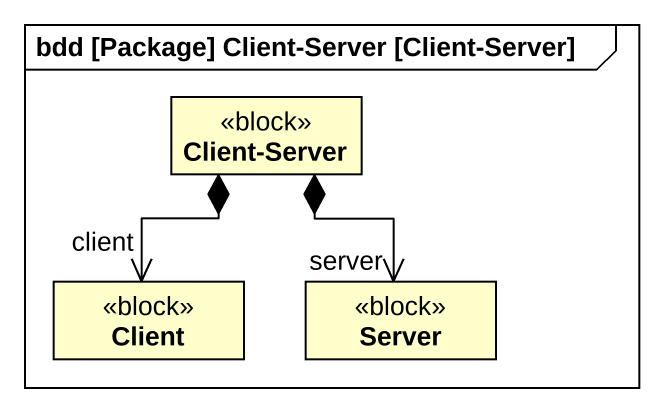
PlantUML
@startuml
mainframe bdd [Package] Client-Server [Client-Server]
hide circle
hide empty members
class "Client-Server" as Client_Server <<block>>
class Client <<block>>
class Server <<block>>
Client_Server *--> "client" Client
Client_Server *--> "server" Server
@enduml
